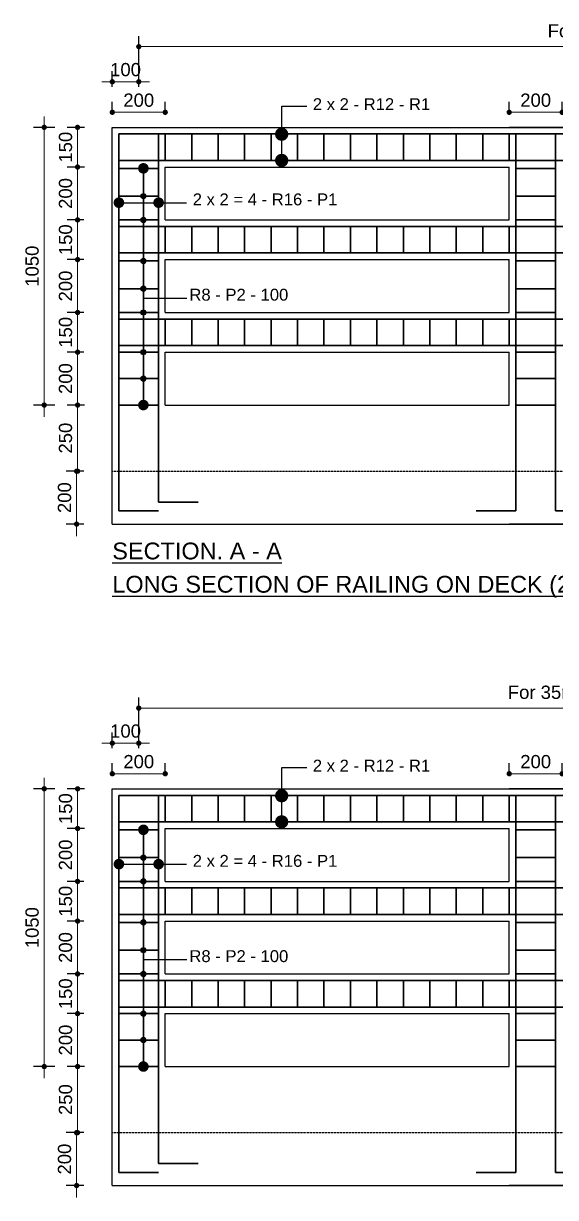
# Model space of a CAD drawing. Header units: millimetres. Extents: x 52966 to 62703, y 7652 to 27430.
# Drawn here: x 53109 to 55120, y 22991 to 27430 of the extents above; entities that cross this region are included whole.
import ezdxf

# ---------------------------------------------------------------- set-up
doc = ezdxf.new("R2010")
doc.units = ezdxf.units.MM
doc.header["$PDMODE"] = 3
doc.linetypes.add('HIDDEN', pattern=[9.525, 6.35, -3.175])
for name, color, linetype, lineweight in [('Ber', 12, 'Continuous', 30), ('Deck Slab', 11, 'Continuous', 25), ('Dimision', 4, 'Continuous', 18), ('Text', 7, 'Continuous', 18)]:
    doc.layers.add(name, color=color, linetype=linetype, lineweight=lineweight)
doc.styles.get("Standard").update_dxf_attribs({"font": 'arial.ttf'})
doc.dimstyles.new('ISO-25', dxfattribs={"dimtxt": 75, "dimasz": 28, "dimexe": 75, "dimexo": 45.625, "dimgap": 20, "dimtad": 1, "dimtoh": 1, "dimdec": 0, "dimtxsty": 'Standard', "dimblk": 'DOT', "dimcen": 300, "dimclrd": 256, "dimclre": 256, "dimclrt": 256, "dimadec": 0, "dimazin": 0, "dimtfac": 1, "dimtdec": 0, "dimtix": 1, "dimtmove": 0, "dimatfit": 3, "dimldrblk": 'DOT', "dimfxl": 1, "dimlwd": -1, "dimarcsym": 0})

# ---------------------------------------------------------------- blocks, each defined once
blk = doc.blocks.new('_Dot')
at = {"color": 0, "linetype": 'ByBlock', "lineweight": -2}
blk.add_line((-0.5, 0), (-1, 0), dxfattribs=at)
at = {"color": 0, "linetype": 'ByBlock', "const_width": 0.5}
blk.add_lwpolyline([(-0.25, 0, 1), (0.25, 0, 1)], format="xyb", close=True, dxfattribs=at)
blk = doc.blocks.new('*D62')
at = {"layer": 'Defpoints', "color": 0, "linetype": 'Continuous', "transparency": 16777216}
for p in [(53313.5, 23486.2), (53383.1, 23486.2), (53383.1, 23236.2)]:
    blk.add_point(p, dxfattribs=at)
at = {"layer": 'Dimision', "linetype": 'Continuous', "lineweight": -2, "transparency": 16777216}
for p, q in [((53337.5, 23486.2), (53273.5, 23486.2)), ((53337.5, 23236.2), (53273.5, 23236.2))]:
    blk.add_line(p, q, dxfattribs=at)
at = {"layer": 'Dimision', "linetype": 'Continuous', "transparency": 16777216}
blk.add_line((53313.5, 23256.2), (53313.5, 23466.2), dxfattribs=at)
at = {"layer": 'Dimision', "linetype": 'Continuous', "transparency": 16777216, "xscale": 20, "yscale": 20, "zscale": 20}
for p, rotation in [((53313.5, 23486.2), 90), ((53313.5, 23236.2), 270)]:
    blk.add_blockref('_Dot', p, dxfattribs=dict(at, rotation=rotation))
at = {"layer": 'Dimision', "linetype": 'Continuous', "transparency": 16777216, "insert": (53268, 23361.2), "char_height": 50, "attachment_point": 5, "rotation": 90}
blk.add_mtext('250', dxfattribs=at)
blk = doc.blocks.new('*D63')
at = {"layer": 'Defpoints', "color": 0, "linetype": 'Continuous', "transparency": 16777216}
for p in [(53383.1, 23236.2), (53309.8, 23036.2), (53383.1, 23036.2)]:
    blk.add_point(p, dxfattribs=at)
at = {"layer": 'Dimision', "linetype": 'Continuous', "lineweight": -2, "transparency": 16777216}
for p, q in [((53337.5, 23236.2), (53269.8, 23236.2)), ((53337.5, 23036.2), (53269.8, 23036.2))]:
    blk.add_line(p, q, dxfattribs=at)
at = {"layer": 'Dimision', "linetype": 'Continuous', "transparency": 16777216}
blk.add_line((53309.8, 23216.2), (53309.8, 23056.2), dxfattribs=at)
at = {"layer": 'Dimision', "linetype": 'Continuous', "transparency": 16777216, "xscale": 20, "yscale": 20, "zscale": 20}
for p, rotation in [((53309.8, 23236.2), 90), ((53309.8, 23036.2), 270)]:
    blk.add_blockref('_Dot', p, dxfattribs=dict(at, rotation=rotation))
at = {"layer": 'Dimision', "linetype": 'Continuous', "transparency": 16777216, "insert": (53264.2, 23136.2), "char_height": 50, "attachment_point": 5, "rotation": 90}
blk.add_mtext('200', dxfattribs=at)
blk = doc.blocks.new('*D64')
at = {"layer": 'Defpoints', "color": 0, "linetype": 'Continuous', "transparency": 16777216}
for p in [(53644.7, 24593.2), (53444.7, 24553.4), (53644.7, 24553.4)]:
    blk.add_point(p, dxfattribs=at)
at = {"layer": 'Dimision', "linetype": 'Continuous', "lineweight": -2, "transparency": 16777216}
for p, q in [((53444.7, 24599), (53444.7, 24633.2)), ((53644.7, 24599), (53644.7, 24633.2))]:
    blk.add_line(p, q, dxfattribs=at)
at = {"layer": 'Dimision', "linetype": 'Continuous', "transparency": 16777216}
blk.add_line((53464.7, 24593.2), (53624.7, 24593.2), dxfattribs=at)
at = {"layer": 'Dimision', "linetype": 'Continuous', "transparency": 16777216, "xscale": 20, "yscale": 20, "zscale": 20, "rotation": 180}
blk.add_blockref('_Dot', (53444.7, 24593.2), dxfattribs=at)
at = {"layer": 'Dimision', "linetype": 'Continuous', "transparency": 16777216, "xscale": 20, "yscale": 20, "zscale": 20}
blk.add_blockref('_Dot', (53644.7, 24593.2), dxfattribs=at)
at = {"layer": 'Dimision', "linetype": 'Continuous', "transparency": 16777216, "insert": (53544.7, 24638.7), "char_height": 50, "attachment_point": 5}
blk.add_mtext('200', dxfattribs=at)
blk = doc.blocks.new('*D65')
at = {"layer": 'Defpoints', "color": 0, "linetype": 'Continuous', "transparency": 16777216}
for p in [(55144.7, 24593.2), (54944.7, 24553.4), (55144.7, 24553.4)]:
    blk.add_point(p, dxfattribs=at)
at = {"layer": 'Dimision', "linetype": 'Continuous', "lineweight": -2, "transparency": 16777216}
for p, q in [((54944.7, 24599), (54944.7, 24633.2)), ((55144.7, 24599), (55144.7, 24633.2))]:
    blk.add_line(p, q, dxfattribs=at)
at = {"layer": 'Dimision', "linetype": 'Continuous', "transparency": 16777216}
blk.add_line((54964.7, 24593.2), (55124.7, 24593.2), dxfattribs=at)
at = {"layer": 'Dimision', "linetype": 'Continuous', "transparency": 16777216, "xscale": 20, "yscale": 20, "zscale": 20, "rotation": 180}
blk.add_blockref('_Dot', (54944.7, 24593.2), dxfattribs=at)
at = {"layer": 'Dimision', "linetype": 'Continuous', "transparency": 16777216, "xscale": 20, "yscale": 20, "zscale": 20}
blk.add_blockref('_Dot', (55144.7, 24593.2), dxfattribs=at)
at = {"layer": 'Dimision', "linetype": 'Continuous', "transparency": 16777216, "insert": (55044.7, 24638.7), "char_height": 50, "attachment_point": 5}
blk.add_mtext('200', dxfattribs=at)
blk = doc.blocks.new('*D67')
at = {"layer": 'Defpoints', "color": 0, "linetype": 'Continuous', "transparency": 16777216}
for p in [(53273.5, 24536.2), (53187.4, 23486.2), (53273.5, 23486.2)]:
    blk.add_point(p, dxfattribs=at)
at = {"layer": 'Dimision', "linetype": 'Continuous', "lineweight": -2, "transparency": 16777216}
for p, q in [((53227.9, 24536.2), (53147.4, 24536.2)), ((53227.9, 23486.2), (53147.4, 23486.2))]:
    blk.add_line(p, q, dxfattribs=at)
at = {"layer": 'Dimision', "linetype": 'Continuous', "transparency": 16777216}
blk.add_line((53187.4, 24516.2), (53187.4, 23506.2), dxfattribs=at)
at = {"layer": 'Dimision', "linetype": 'Continuous', "transparency": 16777216, "xscale": 20, "yscale": 20, "zscale": 20}
for p, rotation in [((53187.4, 24536.2), 90), ((53187.4, 23486.2), 270)]:
    blk.add_blockref('_Dot', p, dxfattribs=dict(at, rotation=rotation))
at = {"layer": 'Dimision', "linetype": 'Continuous', "transparency": 16777216, "insert": (53141.8, 24011.2), "char_height": 50, "attachment_point": 5, "rotation": 90}
blk.add_mtext('1050', dxfattribs=at)
blk = doc.blocks.new('*D68')
at = {"layer": 'Defpoints', "color": 0, "linetype": 'Continuous', "transparency": 16777216}
for p in [(53313.5, 23686.2), (53383.1, 23686.2), (53385.5, 23486.2)]:
    blk.add_point(p, dxfattribs=at)
at = {"layer": 'Dimision', "linetype": 'Continuous', "lineweight": -2, "transparency": 16777216}
for p, q in [((53337.5, 23686.2), (53273.5, 23686.2)), ((53339.9, 23486.2), (53273.5, 23486.2))]:
    blk.add_line(p, q, dxfattribs=at)
at = {"layer": 'Dimision', "linetype": 'Continuous', "transparency": 16777216}
blk.add_line((53313.5, 23506.2), (53313.5, 23666.2), dxfattribs=at)
at = {"layer": 'Dimision', "linetype": 'Continuous', "transparency": 16777216, "xscale": 20, "yscale": 20, "zscale": 20}
for p, rotation in [((53313.5, 23686.2), 90), ((53313.5, 23486.2), 270)]:
    blk.add_blockref('_Dot', p, dxfattribs=dict(at, rotation=rotation))
at = {"layer": 'Dimision', "linetype": 'Continuous', "transparency": 16777216, "insert": (53268, 23586.2), "char_height": 50, "attachment_point": 5, "rotation": 90}
blk.add_mtext('200', dxfattribs=at)
blk = doc.blocks.new('*D69')
at = {"layer": 'Defpoints', "color": 0, "linetype": 'Continuous', "transparency": 16777216}
for p in [(53313.5, 23836.2), (53383.1, 23836.2), (53383.1, 23686.2)]:
    blk.add_point(p, dxfattribs=at)
at = {"layer": 'Dimision', "linetype": 'Continuous', "lineweight": -2, "transparency": 16777216}
for p, q in [((53337.5, 23836.2), (53273.5, 23836.2)), ((53337.5, 23686.2), (53273.5, 23686.2))]:
    blk.add_line(p, q, dxfattribs=at)
at = {"layer": 'Dimision', "linetype": 'Continuous', "transparency": 16777216}
blk.add_line((53313.5, 23706.2), (53313.5, 23816.2), dxfattribs=at)
at = {"layer": 'Dimision', "linetype": 'Continuous', "transparency": 16777216, "xscale": 20, "yscale": 20, "zscale": 20}
for p, rotation in [((53313.5, 23836.2), 90), ((53313.5, 23686.2), 270)]:
    blk.add_blockref('_Dot', p, dxfattribs=dict(at, rotation=rotation))
at = {"layer": 'Dimision', "linetype": 'Continuous', "transparency": 16777216, "insert": (53268, 23761.2), "char_height": 50, "attachment_point": 5, "rotation": 90}
blk.add_mtext('150', dxfattribs=at)
blk = doc.blocks.new('*D70')
at = {"layer": 'Defpoints', "color": 0, "linetype": 'Continuous', "transparency": 16777216}
for p in [(53313.5, 24036.2), (53383.1, 24036.2), (53383.1, 23836.2)]:
    blk.add_point(p, dxfattribs=at)
at = {"layer": 'Dimision', "linetype": 'Continuous', "lineweight": -2, "transparency": 16777216}
for p, q in [((53337.5, 24036.2), (53273.5, 24036.2)), ((53337.5, 23836.2), (53273.5, 23836.2))]:
    blk.add_line(p, q, dxfattribs=at)
at = {"layer": 'Dimision', "linetype": 'Continuous', "transparency": 16777216}
blk.add_line((53313.5, 23856.2), (53313.5, 24016.2), dxfattribs=at)
at = {"layer": 'Dimision', "linetype": 'Continuous', "transparency": 16777216, "xscale": 20, "yscale": 20, "zscale": 20}
for p, rotation in [((53313.5, 24036.2), 90), ((53313.5, 23836.2), 270)]:
    blk.add_blockref('_Dot', p, dxfattribs=dict(at, rotation=rotation))
at = {"layer": 'Dimision', "linetype": 'Continuous', "transparency": 16777216, "insert": (53268, 23936.2), "char_height": 50, "attachment_point": 5, "rotation": 90}
blk.add_mtext('200', dxfattribs=at)
blk = doc.blocks.new('*D71')
at = {"layer": 'Defpoints', "color": 0, "linetype": 'Continuous', "transparency": 16777216}
for p in [(53313.5, 24186.2), (53383.1, 24186.2), (53383.1, 24036.2)]:
    blk.add_point(p, dxfattribs=at)
at = {"layer": 'Dimision', "linetype": 'Continuous', "lineweight": -2, "transparency": 16777216}
for p, q in [((53337.5, 24186.2), (53273.5, 24186.2)), ((53337.5, 24036.2), (53273.5, 24036.2))]:
    blk.add_line(p, q, dxfattribs=at)
at = {"layer": 'Dimision', "linetype": 'Continuous', "transparency": 16777216}
blk.add_line((53313.5, 24056.2), (53313.5, 24166.2), dxfattribs=at)
at = {"layer": 'Dimision', "linetype": 'Continuous', "transparency": 16777216, "xscale": 20, "yscale": 20, "zscale": 20}
for p, rotation in [((53313.5, 24186.2), 90), ((53313.5, 24036.2), 270)]:
    blk.add_blockref('_Dot', p, dxfattribs=dict(at, rotation=rotation))
at = {"layer": 'Dimision', "linetype": 'Continuous', "transparency": 16777216, "insert": (53268, 24111.2), "char_height": 50, "attachment_point": 5, "rotation": 90}
blk.add_mtext('150', dxfattribs=at)
blk = doc.blocks.new('*D72')
at = {"layer": 'Defpoints', "color": 0, "linetype": 'Continuous', "transparency": 16777216}
for p in [(53313.5, 24386.2), (53385.5, 24386.2), (53383.1, 24186.2)]:
    blk.add_point(p, dxfattribs=at)
at = {"layer": 'Dimision', "linetype": 'Continuous', "lineweight": -2, "transparency": 16777216}
for p, q in [((53339.9, 24386.2), (53273.5, 24386.2)), ((53337.5, 24186.2), (53273.5, 24186.2))]:
    blk.add_line(p, q, dxfattribs=at)
at = {"layer": 'Dimision', "linetype": 'Continuous', "transparency": 16777216}
blk.add_line((53313.5, 24206.2), (53313.5, 24366.2), dxfattribs=at)
at = {"layer": 'Dimision', "linetype": 'Continuous', "transparency": 16777216, "xscale": 20, "yscale": 20, "zscale": 20}
for p, rotation in [((53313.5, 24386.2), 90), ((53313.5, 24186.2), 270)]:
    blk.add_blockref('_Dot', p, dxfattribs=dict(at, rotation=rotation))
at = {"layer": 'Dimision', "linetype": 'Continuous', "transparency": 16777216, "insert": (53268, 24286.2), "char_height": 50, "attachment_point": 5, "rotation": 90}
blk.add_mtext('200', dxfattribs=at)
blk = doc.blocks.new('*D73')
at = {"layer": 'Defpoints', "color": 0, "linetype": 'Continuous', "transparency": 16777216}
for p in [(53313.5, 24536.2), (53385.5, 24536.2), (53385.5, 24386.2)]:
    blk.add_point(p, dxfattribs=at)
at = {"layer": 'Dimision', "linetype": 'Continuous', "lineweight": -2, "transparency": 16777216}
for p, q in [((53339.9, 24536.2), (53273.5, 24536.2)), ((53339.9, 24386.2), (53273.5, 24386.2))]:
    blk.add_line(p, q, dxfattribs=at)
at = {"layer": 'Dimision', "linetype": 'Continuous', "transparency": 16777216}
blk.add_line((53313.5, 24406.2), (53313.5, 24516.2), dxfattribs=at)
at = {"layer": 'Dimision', "linetype": 'Continuous', "transparency": 16777216, "xscale": 20, "yscale": 20, "zscale": 20}
for p, rotation in [((53313.5, 24536.2), 90), ((53313.5, 24386.2), 270)]:
    blk.add_blockref('_Dot', p, dxfattribs=dict(at, rotation=rotation))
at = {"layer": 'Dimision', "linetype": 'Continuous', "transparency": 16777216, "insert": (53268, 24461.2), "char_height": 50, "attachment_point": 5, "rotation": 90}
blk.add_mtext('150', dxfattribs=at)
blk = doc.blocks.new('*D74')
at = {"layer": 'Defpoints', "color": 0, "linetype": 'Continuous', "transparency": 16777216}
for p in [(53544.7, 24708.7), (53444.7, 24643.7), (53544.7, 24643.7)]:
    blk.add_point(p, dxfattribs=at)
at = {"layer": 'Dimision', "linetype": 'Continuous', "lineweight": -2, "transparency": 16777216}
for p, q in [((53444.7, 24689.3), (53444.7, 24748.7)), ((53544.7, 24689.3), (53544.7, 24748.7))]:
    blk.add_line(p, q, dxfattribs=at)
at = {"layer": 'Dimision', "linetype": 'Continuous', "transparency": 16777216}
for p, q in [((53424.7, 24708.7), (53404.7, 24708.7)), ((53444.7, 24708.7), (53544.7, 24708.7)), ((53564.7, 24708.7), (53584.7, 24708.7))]:
    blk.add_line(p, q, dxfattribs=at)
at = {"layer": 'Dimision', "linetype": 'Continuous', "transparency": 16777216, "xscale": 20, "yscale": 20, "zscale": 20}
blk.add_blockref('_Dot', (53444.7, 24708.7), dxfattribs=at)
at = {"layer": 'Dimision', "linetype": 'Continuous', "transparency": 16777216, "xscale": 20, "yscale": 20, "zscale": 20, "rotation": 180}
blk.add_blockref('_Dot', (53544.7, 24708.7), dxfattribs=at)
at = {"layer": 'Dimision', "linetype": 'Continuous', "transparency": 16777216, "insert": (53494.7, 24754.2), "char_height": 50, "attachment_point": 5}
blk.add_mtext('100', dxfattribs=at)
blk = doc.blocks.new('*D78')
at = {"layer": 'Defpoints', "color": 0, "linetype": 'Continuous', "transparency": 16777216}
for p in [(57941.6, 24841.3), (53544.7, 24643.7), (57941.6, 24593.2)]:
    blk.add_point(p, dxfattribs=at)
at = {"layer": 'Dimision', "linetype": 'Continuous', "lineweight": -2, "transparency": 16777216}
for p, q in [((53544.7, 24689.3), (53544.7, 24881.3)), ((57941.6, 24638.8), (57941.6, 24881.3))]:
    blk.add_line(p, q, dxfattribs=at)
at = {"layer": 'Dimision', "linetype": 'Continuous', "transparency": 16777216}
blk.add_line((53564.7, 24841.3), (57921.6, 24841.3), dxfattribs=at)
at = {"layer": 'Dimision', "linetype": 'Continuous', "transparency": 16777216, "xscale": 20, "yscale": 20, "zscale": 20, "rotation": 180}
blk.add_blockref('_Dot', (53544.7, 24841.3), dxfattribs=at)
at = {"layer": 'Dimision', "linetype": 'Continuous', "transparency": 16777216, "xscale": 20, "yscale": 20, "zscale": 20}
blk.add_blockref('_Dot', (57941.6, 24841.3), dxfattribs=at)
at = {"layer": 'Dimision', "linetype": 'Continuous', "transparency": 16777216, "insert": (55743.1, 24893.7), "char_height": 50, "width": 2109.066, "attachment_point": 5}
blk.add_mtext('For 35m Span: 11x1450+1X1340mm c/c=17290mm', dxfattribs=at)
blk = doc.blocks.new('*D84')
at = {"layer": 'Defpoints', "color": 0, "linetype": 'Continuous', "transparency": 16777216}
for p in [(53313.5, 25987), (53383.1, 25987), (53383.1, 25737)]:
    blk.add_point(p, dxfattribs=at)
at = {"layer": 'Dimision', "linetype": 'Continuous', "lineweight": -2, "transparency": 16777216}
for p, q in [((53337.5, 25987), (53273.5, 25987)), ((53337.5, 25737), (53273.5, 25737))]:
    blk.add_line(p, q, dxfattribs=at)
at = {"layer": 'Dimision', "linetype": 'Continuous', "transparency": 16777216}
blk.add_line((53313.5, 25757), (53313.5, 25967), dxfattribs=at)
at = {"layer": 'Dimision', "linetype": 'Continuous', "transparency": 16777216, "xscale": 20, "yscale": 20, "zscale": 20}
for p, rotation in [((53313.5, 25987), 90), ((53313.5, 25737), 270)]:
    blk.add_blockref('_Dot', p, dxfattribs=dict(at, rotation=rotation))
at = {"layer": 'Dimision', "linetype": 'Continuous', "transparency": 16777216, "insert": (53268, 25862), "char_height": 50, "attachment_point": 5, "rotation": 90}
blk.add_mtext('250', dxfattribs=at)
blk = doc.blocks.new('*D85')
at = {"layer": 'Defpoints', "color": 0, "linetype": 'Continuous', "transparency": 16777216}
for p in [(53383.1, 25737), (53309.8, 25537), (53383.1, 25537)]:
    blk.add_point(p, dxfattribs=at)
at = {"layer": 'Dimision', "linetype": 'Continuous', "lineweight": -2, "transparency": 16777216}
for p, q in [((53337.5, 25737), (53269.8, 25737)), ((53337.5, 25537), (53269.8, 25537))]:
    blk.add_line(p, q, dxfattribs=at)
at = {"layer": 'Dimision', "linetype": 'Continuous', "transparency": 16777216}
blk.add_line((53309.8, 25717), (53309.8, 25557), dxfattribs=at)
at = {"layer": 'Dimision', "linetype": 'Continuous', "transparency": 16777216, "xscale": 20, "yscale": 20, "zscale": 20}
for p, rotation in [((53309.8, 25737), 90), ((53309.8, 25537), 270)]:
    blk.add_blockref('_Dot', p, dxfattribs=dict(at, rotation=rotation))
at = {"layer": 'Dimision', "linetype": 'Continuous', "transparency": 16777216, "insert": (53264.2, 25637), "char_height": 50, "attachment_point": 5, "rotation": 90}
blk.add_mtext('200', dxfattribs=at)
blk = doc.blocks.new('*D86')
at = {"layer": 'Defpoints', "color": 0, "linetype": 'Continuous', "transparency": 16777216}
for p in [(53644.7, 27093.9), (53444.7, 27054.2), (53644.7, 27054.2)]:
    blk.add_point(p, dxfattribs=at)
at = {"layer": 'Dimision', "linetype": 'Continuous', "lineweight": -2, "transparency": 16777216}
for p, q in [((53444.7, 27099.8), (53444.7, 27133.9)), ((53644.7, 27099.8), (53644.7, 27133.9))]:
    blk.add_line(p, q, dxfattribs=at)
at = {"layer": 'Dimision', "linetype": 'Continuous', "transparency": 16777216}
blk.add_line((53464.7, 27093.9), (53624.7, 27093.9), dxfattribs=at)
at = {"layer": 'Dimision', "linetype": 'Continuous', "transparency": 16777216, "xscale": 20, "yscale": 20, "zscale": 20, "rotation": 180}
blk.add_blockref('_Dot', (53444.7, 27093.9), dxfattribs=at)
at = {"layer": 'Dimision', "linetype": 'Continuous', "transparency": 16777216, "xscale": 20, "yscale": 20, "zscale": 20}
blk.add_blockref('_Dot', (53644.7, 27093.9), dxfattribs=at)
at = {"layer": 'Dimision', "linetype": 'Continuous', "transparency": 16777216, "insert": (53544.7, 27139.5), "char_height": 50, "attachment_point": 5}
blk.add_mtext('200', dxfattribs=at)
blk = doc.blocks.new('*D87')
at = {"layer": 'Defpoints', "color": 0, "linetype": 'Continuous', "transparency": 16777216}
for p in [(55144.7, 27093.9), (54944.7, 27054.2), (55144.7, 27054.2)]:
    blk.add_point(p, dxfattribs=at)
at = {"layer": 'Dimision', "linetype": 'Continuous', "lineweight": -2, "transparency": 16777216}
for p, q in [((54944.7, 27099.8), (54944.7, 27133.9)), ((55144.7, 27099.8), (55144.7, 27133.9))]:
    blk.add_line(p, q, dxfattribs=at)
at = {"layer": 'Dimision', "linetype": 'Continuous', "transparency": 16777216}
blk.add_line((54964.7, 27093.9), (55124.7, 27093.9), dxfattribs=at)
at = {"layer": 'Dimision', "linetype": 'Continuous', "transparency": 16777216, "xscale": 20, "yscale": 20, "zscale": 20, "rotation": 180}
blk.add_blockref('_Dot', (54944.7, 27093.9), dxfattribs=at)
at = {"layer": 'Dimision', "linetype": 'Continuous', "transparency": 16777216, "xscale": 20, "yscale": 20, "zscale": 20}
blk.add_blockref('_Dot', (55144.7, 27093.9), dxfattribs=at)
at = {"layer": 'Dimision', "linetype": 'Continuous', "transparency": 16777216, "insert": (55044.7, 27139.5), "char_height": 50, "attachment_point": 5}
blk.add_mtext('200', dxfattribs=at)
blk = doc.blocks.new('*D89')
at = {"layer": 'Defpoints', "color": 0, "linetype": 'Continuous', "transparency": 16777216}
for p in [(53273.5, 27037), (53187.4, 25987), (53273.5, 25987)]:
    blk.add_point(p, dxfattribs=at)
at = {"layer": 'Dimision', "linetype": 'Continuous', "lineweight": -2, "transparency": 16777216}
for p, q in [((53227.9, 27037), (53147.4, 27037)), ((53227.9, 25987), (53147.4, 25987))]:
    blk.add_line(p, q, dxfattribs=at)
at = {"layer": 'Dimision', "linetype": 'Continuous', "transparency": 16777216}
blk.add_line((53187.4, 27017), (53187.4, 26007), dxfattribs=at)
at = {"layer": 'Dimision', "linetype": 'Continuous', "transparency": 16777216, "xscale": 20, "yscale": 20, "zscale": 20}
for p, rotation in [((53187.4, 27037), 90), ((53187.4, 25987), 270)]:
    blk.add_blockref('_Dot', p, dxfattribs=dict(at, rotation=rotation))
at = {"layer": 'Dimision', "linetype": 'Continuous', "transparency": 16777216, "insert": (53141.8, 26512), "char_height": 50, "attachment_point": 5, "rotation": 90}
blk.add_mtext('1050', dxfattribs=at)
blk = doc.blocks.new('*D90')
at = {"layer": 'Defpoints', "color": 0, "linetype": 'Continuous', "transparency": 16777216}
for p in [(53313.5, 26187), (53383.1, 26187), (53385.5, 25987)]:
    blk.add_point(p, dxfattribs=at)
at = {"layer": 'Dimision', "linetype": 'Continuous', "lineweight": -2, "transparency": 16777216}
for p, q in [((53337.5, 26187), (53273.5, 26187)), ((53339.9, 25987), (53273.5, 25987))]:
    blk.add_line(p, q, dxfattribs=at)
at = {"layer": 'Dimision', "linetype": 'Continuous', "transparency": 16777216}
blk.add_line((53313.5, 26007), (53313.5, 26167), dxfattribs=at)
at = {"layer": 'Dimision', "linetype": 'Continuous', "transparency": 16777216, "xscale": 20, "yscale": 20, "zscale": 20}
for p, rotation in [((53313.5, 26187), 90), ((53313.5, 25987), 270)]:
    blk.add_blockref('_Dot', p, dxfattribs=dict(at, rotation=rotation))
at = {"layer": 'Dimision', "linetype": 'Continuous', "transparency": 16777216, "insert": (53268, 26087), "char_height": 50, "attachment_point": 5, "rotation": 90}
blk.add_mtext('200', dxfattribs=at)
blk = doc.blocks.new('*D91')
at = {"layer": 'Defpoints', "color": 0, "linetype": 'Continuous', "transparency": 16777216}
for p in [(53313.5, 26337), (53383.1, 26337), (53383.1, 26187)]:
    blk.add_point(p, dxfattribs=at)
at = {"layer": 'Dimision', "linetype": 'Continuous', "lineweight": -2, "transparency": 16777216}
for p, q in [((53337.5, 26337), (53273.5, 26337)), ((53337.5, 26187), (53273.5, 26187))]:
    blk.add_line(p, q, dxfattribs=at)
at = {"layer": 'Dimision', "linetype": 'Continuous', "transparency": 16777216}
blk.add_line((53313.5, 26207), (53313.5, 26317), dxfattribs=at)
at = {"layer": 'Dimision', "linetype": 'Continuous', "transparency": 16777216, "xscale": 20, "yscale": 20, "zscale": 20}
for p, rotation in [((53313.5, 26337), 90), ((53313.5, 26187), 270)]:
    blk.add_blockref('_Dot', p, dxfattribs=dict(at, rotation=rotation))
at = {"layer": 'Dimision', "linetype": 'Continuous', "transparency": 16777216, "insert": (53268, 26262), "char_height": 50, "attachment_point": 5, "rotation": 90}
blk.add_mtext('150', dxfattribs=at)
blk = doc.blocks.new('*D92')
at = {"layer": 'Defpoints', "color": 0, "linetype": 'Continuous', "transparency": 16777216}
for p in [(53313.5, 26537), (53383.1, 26537), (53383.1, 26337)]:
    blk.add_point(p, dxfattribs=at)
at = {"layer": 'Dimision', "linetype": 'Continuous', "lineweight": -2, "transparency": 16777216}
for p, q in [((53337.5, 26537), (53273.5, 26537)), ((53337.5, 26337), (53273.5, 26337))]:
    blk.add_line(p, q, dxfattribs=at)
at = {"layer": 'Dimision', "linetype": 'Continuous', "transparency": 16777216}
blk.add_line((53313.5, 26357), (53313.5, 26517), dxfattribs=at)
at = {"layer": 'Dimision', "linetype": 'Continuous', "transparency": 16777216, "xscale": 20, "yscale": 20, "zscale": 20}
for p, rotation in [((53313.5, 26537), 90), ((53313.5, 26337), 270)]:
    blk.add_blockref('_Dot', p, dxfattribs=dict(at, rotation=rotation))
at = {"layer": 'Dimision', "linetype": 'Continuous', "transparency": 16777216, "insert": (53268, 26437), "char_height": 50, "attachment_point": 5, "rotation": 90}
blk.add_mtext('200', dxfattribs=at)
blk = doc.blocks.new('*D93')
at = {"layer": 'Defpoints', "color": 0, "linetype": 'Continuous', "transparency": 16777216}
for p in [(53313.5, 26687), (53383.1, 26687), (53383.1, 26537)]:
    blk.add_point(p, dxfattribs=at)
at = {"layer": 'Dimision', "linetype": 'Continuous', "lineweight": -2, "transparency": 16777216}
for p, q in [((53337.5, 26687), (53273.5, 26687)), ((53337.5, 26537), (53273.5, 26537))]:
    blk.add_line(p, q, dxfattribs=at)
at = {"layer": 'Dimision', "linetype": 'Continuous', "transparency": 16777216}
blk.add_line((53313.5, 26557), (53313.5, 26667), dxfattribs=at)
at = {"layer": 'Dimision', "linetype": 'Continuous', "transparency": 16777216, "xscale": 20, "yscale": 20, "zscale": 20}
for p, rotation in [((53313.5, 26687), 90), ((53313.5, 26537), 270)]:
    blk.add_blockref('_Dot', p, dxfattribs=dict(at, rotation=rotation))
at = {"layer": 'Dimision', "linetype": 'Continuous', "transparency": 16777216, "insert": (53268, 26612), "char_height": 50, "attachment_point": 5, "rotation": 90}
blk.add_mtext('150', dxfattribs=at)
blk = doc.blocks.new('*D94')
at = {"layer": 'Defpoints', "color": 0, "linetype": 'Continuous', "transparency": 16777216}
for p in [(53313.5, 26887), (53385.5, 26887), (53383.1, 26687)]:
    blk.add_point(p, dxfattribs=at)
at = {"layer": 'Dimision', "linetype": 'Continuous', "lineweight": -2, "transparency": 16777216}
for p, q in [((53339.9, 26887), (53273.5, 26887)), ((53337.5, 26687), (53273.5, 26687))]:
    blk.add_line(p, q, dxfattribs=at)
at = {"layer": 'Dimision', "linetype": 'Continuous', "transparency": 16777216}
blk.add_line((53313.5, 26707), (53313.5, 26867), dxfattribs=at)
at = {"layer": 'Dimision', "linetype": 'Continuous', "transparency": 16777216, "xscale": 20, "yscale": 20, "zscale": 20}
for p, rotation in [((53313.5, 26887), 90), ((53313.5, 26687), 270)]:
    blk.add_blockref('_Dot', p, dxfattribs=dict(at, rotation=rotation))
at = {"layer": 'Dimision', "linetype": 'Continuous', "transparency": 16777216, "insert": (53268, 26787), "char_height": 50, "attachment_point": 5, "rotation": 90}
blk.add_mtext('200', dxfattribs=at)
blk = doc.blocks.new('*D95')
at = {"layer": 'Defpoints', "color": 0, "linetype": 'Continuous', "transparency": 16777216}
for p in [(53313.5, 27037), (53385.5, 27037), (53385.5, 26887)]:
    blk.add_point(p, dxfattribs=at)
at = {"layer": 'Dimision', "linetype": 'Continuous', "lineweight": -2, "transparency": 16777216}
for p, q in [((53339.9, 27037), (53273.5, 27037)), ((53339.9, 26887), (53273.5, 26887))]:
    blk.add_line(p, q, dxfattribs=at)
at = {"layer": 'Dimision', "linetype": 'Continuous', "transparency": 16777216}
blk.add_line((53313.5, 26907), (53313.5, 27017), dxfattribs=at)
at = {"layer": 'Dimision', "linetype": 'Continuous', "transparency": 16777216, "xscale": 20, "yscale": 20, "zscale": 20}
for p, rotation in [((53313.5, 27037), 90), ((53313.5, 26887), 270)]:
    blk.add_blockref('_Dot', p, dxfattribs=dict(at, rotation=rotation))
at = {"layer": 'Dimision', "linetype": 'Continuous', "transparency": 16777216, "insert": (53268, 26962), "char_height": 50, "attachment_point": 5, "rotation": 90}
blk.add_mtext('150', dxfattribs=at)
blk = doc.blocks.new('*D99')
at = {"layer": 'Defpoints', "color": 0, "linetype": 'Continuous', "transparency": 16777216}
for p in [(53544.7, 27209.5), (53444.7, 27144.4), (53544.7, 27144.4)]:
    blk.add_point(p, dxfattribs=at)
at = {"layer": 'Dimision', "linetype": 'Continuous', "transparency": 16777216}
for p, q in [((53424.7, 27209.5), (53404.7, 27209.5)), ((53444.7, 27209.5), (53544.7, 27209.5)), ((53564.7, 27209.5), (53584.7, 27209.5))]:
    blk.add_line(p, q, dxfattribs=at)
at = {"layer": 'Dimision', "linetype": 'Continuous', "lineweight": -2, "transparency": 16777216}
for p, q in [((53444.7, 27190.1), (53444.7, 27249.5)), ((53544.7, 27190.1), (53544.7, 27249.5))]:
    blk.add_line(p, q, dxfattribs=at)
at = {"layer": 'Dimision', "linetype": 'Continuous', "transparency": 16777216, "xscale": 20, "yscale": 20, "zscale": 20}
blk.add_blockref('_Dot', (53444.7, 27209.5), dxfattribs=at)
at = {"layer": 'Dimision', "linetype": 'Continuous', "transparency": 16777216, "xscale": 20, "yscale": 20, "zscale": 20, "rotation": 180}
blk.add_blockref('_Dot', (53544.7, 27209.5), dxfattribs=at)
at = {"layer": 'Dimision', "linetype": 'Continuous', "transparency": 16777216, "insert": (53494.7, 27255), "char_height": 50, "attachment_point": 5}
blk.add_mtext('100', dxfattribs=at)
blk = doc.blocks.new('*D103')
at = {"layer": 'Defpoints', "color": 0, "linetype": 'Continuous', "transparency": 16777216}
for p in [(57941.6, 27342.1), (53544.7, 27144.4), (57941.6, 27093.9)]:
    blk.add_point(p, dxfattribs=at)
at = {"layer": 'Dimision', "linetype": 'Continuous', "lineweight": -2, "transparency": 16777216}
for p, q in [((53544.7, 27190.1), (53544.7, 27382.1)), ((57941.6, 27139.6), (57941.6, 27382.1))]:
    blk.add_line(p, q, dxfattribs=at)
at = {"layer": 'Dimision', "linetype": 'Continuous', "transparency": 16777216}
blk.add_line((53564.7, 27342.1), (57921.6, 27342.1), dxfattribs=at)
at = {"layer": 'Dimision', "linetype": 'Continuous', "transparency": 16777216, "xscale": 20, "yscale": 20, "zscale": 20, "rotation": 180}
blk.add_blockref('_Dot', (53544.7, 27342.1), dxfattribs=at)
at = {"layer": 'Dimision', "linetype": 'Continuous', "transparency": 16777216, "xscale": 20, "yscale": 20, "zscale": 20}
blk.add_blockref('_Dot', (57941.6, 27342.1), dxfattribs=at)
at = {"layer": 'Dimision', "linetype": 'Continuous', "transparency": 16777216, "insert": (55743.1, 27394.5), "char_height": 50, "width": 1421.535, "attachment_point": 5}
blk.add_mtext('For 25m Span: 7 x1535mm c/c=12290mm', dxfattribs=at)

msp = doc.modelspace()

# ---------------------------------------------------------------- hatches: boundary and pattern name
at = {"layer": 'Dimision', "linetype": 'Continuous'}
h = msp.add_hatch(color=256, dxfattribs=at)
h.paths.add_polyline_path([(53572.2, 26777, 1), (53552.2, 26777)])
h.paths.add_polyline_path([(53572.2, 26777), (53552.2, 26777, 1)])
h = msp.add_hatch(color=256, dxfattribs=at)
h.paths.add_polyline_path([(53572.2, 26687, 1), (53552.2, 26687)])
h.paths.add_polyline_path([(53572.2, 26687), (53552.2, 26687, 1)])
h = msp.add_hatch(color=256, dxfattribs=at)
h.paths.add_polyline_path([(53552.2, 26532), (53572.2, 26532, 1)])
h.paths.add_polyline_path([(53572.2, 26532), (53552.2, 26532, 1)])
h = msp.add_hatch(color=256, dxfattribs=at)
h.paths.add_polyline_path([(53552.2, 26427), (53572.2, 26427, 1)])
h.paths.add_polyline_path([(53572.2, 26427), (53552.2, 26427, 1)])
h = msp.add_hatch(color=256, dxfattribs=at)
h.paths.add_polyline_path([(53552.2, 26337), (53572.2, 26337, 1)])
h.paths.add_polyline_path([(53572.2, 26337), (53552.2, 26337, 1)])
h = msp.add_hatch(color=256, dxfattribs=at)
h.paths.add_polyline_path([(53552.2, 26187), (53572.2, 26187, 1)])
h.paths.add_polyline_path([(53572.2, 26187), (53552.2, 26187, 1)])
h = msp.add_hatch(color=256, dxfattribs=at)
h.paths.add_polyline_path([(53552.2, 26087), (53572.2, 26087, 1)])
h.paths.add_polyline_path([(53572.2, 26087), (53552.2, 26087, 1)])
h = msp.add_hatch(color=256, dxfattribs=at)
h.paths.add_polyline_path([(53572.2, 24276.2, 1), (53552.2, 24276.2)])
h.paths.add_polyline_path([(53572.2, 24276.2), (53552.2, 24276.2, 1)])
h = msp.add_hatch(color=256, dxfattribs=at)
h.paths.add_polyline_path([(53572.2, 24186.2, 1), (53552.2, 24186.2)])
h.paths.add_polyline_path([(53572.2, 24186.2), (53552.2, 24186.2, 1)])
h = msp.add_hatch(color=256, dxfattribs=at)
h.paths.add_polyline_path([(53552.2, 24031.2), (53572.2, 24031.2, 1)])
h.paths.add_polyline_path([(53572.2, 24031.2), (53552.2, 24031.2, 1)])
h = msp.add_hatch(color=256, dxfattribs=at)
h.paths.add_polyline_path([(53552.2, 23926.2), (53572.2, 23926.2, 1)])
h.paths.add_polyline_path([(53572.2, 23926.2), (53552.2, 23926.2, 1)])
h = msp.add_hatch(color=256, dxfattribs=at)
h.paths.add_polyline_path([(53552.2, 23836.2), (53572.2, 23836.2, 1)])
h.paths.add_polyline_path([(53572.2, 23836.2), (53552.2, 23836.2, 1)])
h = msp.add_hatch(color=256, dxfattribs=at)
h.paths.add_polyline_path([(53552.2, 23686.2), (53572.2, 23686.2, 1)])
h.paths.add_polyline_path([(53572.2, 23686.2), (53552.2, 23686.2, 1)])
h = msp.add_hatch(color=256, dxfattribs=at)
h.paths.add_polyline_path([(53552.2, 23586.2), (53572.2, 23586.2, 1)])
h.paths.add_polyline_path([(53572.2, 23586.2), (53552.2, 23586.2, 1)])

# ---------------------------------------------------------------- linework, layer by layer
at = {"layer": 'Ber', "linetype": 'Continuous'}
for p, q in [((53469.7, 25587), (53469.7, 27012)), ((53469.7, 27012), (57275.7, 27012)), ((53619.7, 25620.5), (53619.7, 27012)), ((53644.7, 26912), (53644.7, 27012)), ((53744.7, 26912), (53744.7, 27012)), ((53844.7, 26912), (53844.7, 27012)), ((53944.7, 26912), (53944.7, 27012)), ((54044.7, 26912), (54044.7, 27012)), ((54144.7, 26912), (54144.7, 27012)), ((54244.7, 26912), (54244.7, 27012)), ((54344.7, 26912), (54344.7, 27012)), ((54444.7, 26912), (54444.7, 27012)), ((54544.7, 26912), (54544.7, 27012)), ((54644.7, 26912), (54644.7, 27012)), ((54744.7, 26912), (54744.7, 27012)), ((54744.7, 26912), (54744.7, 27012)), ((54844.7, 26912), (54844.7, 27012)), ((54944.7, 26912), (54944.7, 27012)), ((57275.7, 27012), (54944.7, 27012)), ((54969.7, 25587), (54969.7, 27012)), ((55119.7, 25587), (55119.7, 27012)), ((53469.7, 26912), (57275.7, 26912)), ((57275.7, 26912), (54944.7, 26912)), ((53469.7, 26882), (53619.7, 26882)), ((54969.7, 26882), (55119.7, 26882)), ((53469.7, 26777), (53619.7, 26777)), ((54969.7, 26777), (55119.7, 26777)), ((53469.7, 26687), (53619.7, 26687)), ((54969.7, 26687), (55119.7, 26687)), ((53469.7, 26662), (57275.7, 26662)), ((53644.7, 26562), (53644.7, 26662)), ((53744.7, 26562), (53744.7, 26662)), ((53844.7, 26562), (53844.7, 26662)), ((53944.7, 26562), (53944.7, 26662)), ((54044.7, 26562), (54044.7, 26662)), ((54144.7, 26562), (54144.7, 26662)), ((54244.7, 26562), (54244.7, 26662)), ((54344.7, 26562), (54344.7, 26662)), ((54444.7, 26562), (54444.7, 26662)), ((54544.7, 26562), (54544.7, 26662)), ((54644.7, 26562), (54644.7, 26662)), ((54744.7, 26562), (54744.7, 26662)), ((54844.7, 26562), (54844.7, 26662)), ((54944.7, 26562), (54944.7, 26662)), ((57275.7, 26662), (54944.7, 26662)), ((53469.7, 26562), (57275.7, 26562)), ((57275.7, 26562), (54944.7, 26562)), ((53469.7, 26532), (53619.7, 26532)), ((54969.7, 26532), (55119.7, 26532)), ((53469.7, 26427), (53619.7, 26427)), ((54969.7, 26427), (55119.7, 26427)), ((53469.7, 26337), (53619.7, 26337)), ((54969.7, 26337), (55119.7, 26337)), ((53469.7, 26312), (57276, 26312)), ((53644.7, 26212), (53644.7, 26312)), ((53744.7, 26212), (53744.7, 26312)), ((53844.7, 26212), (53844.7, 26312)), ((53944.7, 26212), (53944.7, 26312)), ((54044.7, 26212), (54044.7, 26312)), ((54144.7, 26212), (54144.7, 26312)), ((54244.7, 26212), (54244.7, 26312)), ((54344.7, 26212), (54344.7, 26312)), ((54444.7, 26212), (54444.7, 26312)), ((54544.7, 26212), (54544.7, 26312)), ((54644.7, 26212), (54644.7, 26312)), ((54744.7, 26212), (54744.7, 26312)), ((54844.7, 26212), (54844.7, 26312)), ((54944.7, 26212), (54944.7, 26312)), ((57276, 26312), (54944.7, 26312)), ((53469.7, 26212), (53619.7, 26212)), ((53619.7, 26212), (57276, 26212)), ((57276, 26212), (54944.7, 26212)), ((53469.7, 26187), (53619.7, 26187)), ((54969.7, 26187), (55119.7, 26187)), ((53469.7, 26087), (53619.7, 26087)), ((54969.7, 26087), (55119.7, 26087)), ((53469.7, 25987), (53619.7, 25987)), ((54969.7, 25987), (55119.7, 25987)), ((53469.7, 23086.2), (53469.7, 24511.2)), ((53469.7, 24511.2), (57275.7, 24511.2)), ((53619.7, 23119.8), (53619.7, 24511.2)), ((53644.7, 24411.2), (53644.7, 24511.2)), ((53744.7, 24411.2), (53744.7, 24511.2)), ((53844.7, 24411.2), (53844.7, 24511.2)), ((53944.7, 24411.2), (53944.7, 24511.2)), ((54044.7, 24411.2), (54044.7, 24511.2)), ((54144.7, 24411.2), (54144.7, 24511.2)), ((54244.7, 24411.2), (54244.7, 24511.2)), ((54344.7, 24411.2), (54344.7, 24511.2)), ((54444.7, 24411.2), (54444.7, 24511.2)), ((54544.7, 24411.2), (54544.7, 24511.2)), ((54644.7, 24411.2), (54644.7, 24511.2)), ((54744.7, 24411.2), (54744.7, 24511.2)), ((54744.7, 24411.2), (54744.7, 24511.2)), ((54844.7, 24411.2), (54844.7, 24511.2)), ((54944.7, 24411.2), (54944.7, 24511.2)), ((57275.7, 24511.2), (54944.7, 24511.2)), ((54969.7, 23086.2), (54969.7, 24511.2)), ((55119.7, 23086.2), (55119.7, 24511.2)), ((53469.7, 24411.2), (57275.7, 24411.2)), ((53469.7, 24381.2), (53619.7, 24381.2)), ((57275.7, 24411.2), (54944.7, 24411.2)), ((54969.7, 24381.2), (55119.7, 24381.2)), ((53469.7, 24276.2), (53619.7, 24276.2)), ((54969.7, 24276.2), (55119.7, 24276.2)), ((53469.7, 24186.2), (53619.7, 24186.2)), ((53469.7, 24161.2), (57275.7, 24161.2)), ((53644.7, 24061.2), (53644.7, 24161.2)), ((53744.7, 24061.2), (53744.7, 24161.2)), ((53844.7, 24061.2), (53844.7, 24161.2)), ((53944.7, 24061.2), (53944.7, 24161.2)), ((54044.7, 24061.2), (54044.7, 24161.2)), ((54144.7, 24061.2), (54144.7, 24161.2)), ((54244.7, 24061.2), (54244.7, 24161.2)), ((54344.7, 24061.2), (54344.7, 24161.2)), ((54444.7, 24061.2), (54444.7, 24161.2)), ((54544.7, 24061.2), (54544.7, 24161.2)), ((54644.7, 24061.2), (54644.7, 24161.2)), ((54744.7, 24061.2), (54744.7, 24161.2)), ((54844.7, 24061.2), (54844.7, 24161.2)), ((54944.7, 24061.2), (54944.7, 24161.2)), ((57275.7, 24161.2), (54944.7, 24161.2)), ((54969.7, 24186.2), (55119.7, 24186.2)), ((53469.7, 24061.2), (57275.7, 24061.2)), ((57275.7, 24061.2), (54944.7, 24061.2)), ((53469.7, 24031.2), (53619.7, 24031.2)), ((54969.7, 24031.2), (55119.7, 24031.2)), ((53469.7, 23926.2), (53619.7, 23926.2)), ((54969.7, 23926.2), (55119.7, 23926.2)), ((53469.7, 23836.2), (53619.7, 23836.2)), ((54969.7, 23836.2), (55119.7, 23836.2)), ((53469.7, 23811.2), (57276, 23811.2)), ((53644.7, 23711.2), (53644.7, 23811.2)), ((53744.7, 23711.2), (53744.7, 23811.2)), ((53844.7, 23711.2), (53844.7, 23811.2)), ((53944.7, 23711.2), (53944.7, 23811.2)), ((54044.7, 23711.2), (54044.7, 23811.2)), ((54144.7, 23711.2), (54144.7, 23811.2)), ((54244.7, 23711.2), (54244.7, 23811.2)), ((54344.7, 23711.2), (54344.7, 23811.2)), ((54444.7, 23711.2), (54444.7, 23811.2)), ((54544.7, 23711.2), (54544.7, 23811.2)), ((54644.7, 23711.2), (54644.7, 23811.2)), ((54744.7, 23711.2), (54744.7, 23811.2)), ((54844.7, 23711.2), (54844.7, 23811.2)), ((54944.7, 23711.2), (54944.7, 23811.2)), ((57276, 23811.2), (54944.7, 23811.2)), ((53469.7, 23711.2), (53619.7, 23711.2)), ((53619.7, 23711.2), (57276, 23711.2)), ((57276, 23711.2), (54944.7, 23711.2)), ((53469.7, 23686.2), (53619.7, 23686.2)), ((54969.7, 23686.2), (55119.7, 23686.2)), ((53469.7, 23586.2), (53619.7, 23586.2)), ((54969.7, 23586.2), (55119.7, 23586.2)), ((53469.7, 23486.2), (53619.7, 23486.2)), ((54969.7, 23486.2), (55119.7, 23486.2))]:
    msp.add_line(p, q, dxfattribs=at)
for points in [[(53619.7, 25620.5), (53769.7, 25620.5)], [(53469.7, 25587), (53619.7, 25587)], [(54819.7, 25587), (54969.7, 25587)], [(55119.7, 25587), (55269.7, 25587)], [(53469.7, 23086.2), (53619.7, 23086.2)], [(53619.7, 23119.8), (53769.7, 23119.8)], [(54819.7, 23086.2), (54969.7, 23086.2)], [(55119.7, 23086.2), (55269.7, 23086.2)]]:
    msp.add_lwpolyline(points, dxfattribs=at)
at = {"layer": 'Deck Slab', "linetype": 'Continuous'}
for p, q in [((53444.7, 27037), (57275.7, 27037)), ((53444.7, 25537), (53444.7, 27037)), ((57275.7, 27037), (54944.7, 27037)), ((53644.7, 26687), (53644.7, 26887)), ((53644.7, 26887), (54944.7, 26887)), ((54944.7, 26687), (54944.7, 26887)), ((53644.7, 26687), (54944.7, 26687)), ((53644.7, 26562), (53644.7, 26662)), ((53644.7, 26337), (53644.7, 26537)), ((53644.7, 26537), (54944.7, 26537)), ((54944.7, 26337), (54944.7, 26537)), ((53562.2, 26391.4), (53726.8, 26391.4)), ((53644.7, 26337), (54944.7, 26337)), ((53644.7, 26212), (53644.7, 26312)), ((53644.7, 25987), (53644.7, 26187)), ((53644.7, 26187), (54944.7, 26187)), ((54944.7, 25987), (54944.7, 26187)), ((53644.7, 25987), (54944.7, 25987)), ((53444.7, 25537), (57276, 25537)), ((53444.7, 25537), (54944.7, 25537)), ((57276, 25537), (54944.7, 25537)), ((53444.7, 24536.2), (57275.7, 24536.2)), ((53444.7, 23036.2), (53444.7, 24536.2)), ((57275.7, 24536.2), (54944.7, 24536.2)), ((53644.7, 24186.2), (53644.7, 24386.2)), ((53644.7, 24386.2), (54944.7, 24386.2)), ((54944.7, 24186.2), (54944.7, 24386.2)), ((53644.7, 24186.2), (54944.7, 24186.2)), ((53644.7, 24061.2), (53644.7, 24161.2)), ((53644.7, 23836.2), (53644.7, 24036.2)), ((53644.7, 24036.2), (54944.7, 24036.2)), ((54944.7, 23836.2), (54944.7, 24036.2)), ((53562.2, 23890.6), (53726.8, 23890.6)), ((53644.7, 23836.2), (54944.7, 23836.2)), ((53644.7, 23711.2), (53644.7, 23811.2)), ((53644.7, 23486.2), (53644.7, 23686.2)), ((53644.7, 23686.2), (54944.7, 23686.2)), ((54944.7, 23486.2), (54944.7, 23686.2)), ((53644.7, 23486.2), (54944.7, 23486.2)), ((53444.7, 23036.2), (57276, 23036.2)), ((53444.7, 23036.2), (54944.7, 23036.2)), ((57276, 23036.2), (54944.7, 23036.2))]:
    msp.add_line(p, q, dxfattribs=at)
at = {"layer": 'Deck Slab', "linetype": 'HIDDEN', "ltscale": 0.07}
for p, q in [((53444.7, 25737), (57276, 25737)), ((53444.7, 23236.2), (57276, 23236.2))]:
    msp.add_line(p, q, dxfattribs=at)
at = {"layer": 'Dimision', "linetype": 'Continuous'}
for p, q in [((53187.4, 27037), (53187.4, 27077.9)), ((53187.4, 25987), (53187.4, 25942.6)), ((53309.8, 25537), (53309.8, 25491.8)), ((53187.4, 24536.2), (53187.4, 24577.2)), ((53187.4, 23486.2), (53187.4, 23441.8)), ((53309.8, 23036.2), (53309.8, 22991))]:
    msp.add_line(p, q, dxfattribs=at)
for centre in [(53562.2, 26777), (53562.2, 26687), (53562.2, 26532), (53562.2, 26427), (53562.2, 26337), (53562.2, 26187), (53562.2, 26087), (53562.2, 24276.2), (53562.2, 24186.2), (53562.2, 24031.2), (53562.2, 23926.2), (53562.2, 23836.2), (53562.2, 23686.2), (53562.2, 23586.2)]:
    msp.add_circle(centre, 10, dxfattribs=at)

# ---------------------------------------------------------------- texts
at = {"layer": 'Deck Slab', "linetype": 'Continuous', "char_height": 63.504, "attachment_point": 1}
for s, insert in [('{\\LSECTION. A - A}', (53444.6, 25467.2)), ('{\\LLONG SECTION OF RAILING ON DECK (25M)}', (53444.7, 25341.3))]:
    msp.add_mtext(s, dxfattribs=dict(at, insert=insert))
at = {"layer": 'Text', "linetype": 'Continuous', "char_height": 45, "attachment_point": 1}
for s, insert in [('2 x 2 - R12 - R1', (54202.5, 27147.1)), ('2 x 2 = 4 - R16 - P1', (53748.6, 26787.1)), ('R8 - P2 - 100 ', (53736, 26426.8)), ('2 x 2 - R12 - R1', (54202.5, 24646.3)), ('2 x 2 = 4 - R16 - P1', (53748.6, 24286.3)), ('R8 - P2 - 100 ', (53736, 23926.1))]:
    msp.add_mtext(s, dxfattribs=dict(at, insert=insert))

# ---------------------------------------------------------------- dimensions: what is measured, and where the dimension line sits
at = {"layer": 'Dimision', "linetype": 'Continuous'}
for base, p1, p2, text, picture, middle in [((57941.6, 27342.1), (53544.7, 27144.4), (57941.6, 27093.9), 'For 25m Span: 7 x1535mm c/c=12290mm', '*D103', (55743.1, 27394.5)), ((57941.6, 24841.3), (53544.7, 24643.7), (57941.6, 24593.2), 'For 35m Span: 11x1450+1X1340mm c/c=17290mm', '*D78', (55743.1, 24893.7))]:
    dim = msp.add_linear_dim(base=base, p1=p1, p2=p2, text=text, dimstyle='ISO-25', override={"dimtxt": 50, "dimasz": 20, "dimexe": 40, "dimtmove": 1}, dxfattribs=at)
    dim.commit()
    dim.dimension.update_dxf_attribs({"geometry": picture, "text_midpoint": middle})
for base, p1, p2, picture, middle in [((53544.7, 27209.5), (53444.7, 27144.4), (53544.7, 27144.4), '*D99', (53494.7, 27255)), ((53644.7, 27093.9), (53444.7, 27054.2), (53644.7, 27054.2), '*D86', (53544.7, 27139.5)), ((55144.7, 27093.9), (54944.7, 27054.2), (55144.7, 27054.2), '*D87', (55044.7, 27139.5)), ((53544.7, 24708.7), (53444.7, 24643.7), (53544.7, 24643.7), '*D74', (53494.7, 24754.2)), ((53644.7, 24593.2), (53444.7, 24553.4), (53644.7, 24553.4), '*D64', (53544.7, 24638.7)), ((55144.7, 24593.2), (54944.7, 24553.4), (55144.7, 24553.4), '*D65', (55044.7, 24638.7))]:
    dim = msp.add_linear_dim(base=base, p1=p1, p2=p2, dimstyle='ISO-25', override={"dimtxt": 50, "dimasz": 20, "dimexe": 40, "dimtmove": 1}, dxfattribs=at)
    dim.commit()
    dim.dimension.update_dxf_attribs({"geometry": picture, "text_midpoint": middle})
for base, p1, p2, picture, middle in [((53187.4, 25987), (53273.5, 27037), (53273.5, 25987), '*D89', (53187.4, 26512)), ((53187.4, 23486.2), (53273.5, 24536.2), (53273.5, 23486.2), '*D67', (53187.4, 24011.2))]:
    dim = msp.add_linear_dim(base=base, p1=p1, p2=p2, angle=90, dimstyle='ISO-25', override={"dimtxt": 50, "dimasz": 20, "dimexe": 40, "dimtmove": 1}, dxfattribs=at)
    dim.commit()
    dim.dimension.update_dxf_attribs({"geometry": picture, "text_midpoint": middle, "dimtype": 160})
for base, p1, p2, picture, middle in [((53313.5, 27037), (53385.5, 26887), (53385.5, 27037), '*D95', (53268, 26962)), ((53313.5, 26887), (53383.1, 26687), (53385.5, 26887), '*D94', (53268, 26787)), ((53313.5, 26687), (53383.1, 26537), (53383.1, 26687), '*D93', (53268, 26612)), ((53313.5, 26537), (53383.1, 26337), (53383.1, 26537), '*D92', (53268, 26437)), ((53313.5, 26337), (53383.1, 26187), (53383.1, 26337), '*D91', (53268, 26262)), ((53313.5, 26187), (53385.5, 25987), (53383.1, 26187), '*D90', (53268, 26087)), ((53313.5, 25987), (53383.1, 25737), (53383.1, 25987), '*D84', (53268, 25862)), ((53309.8, 25537), (53383.1, 25737), (53383.1, 25537), '*D85', (53264.2, 25637)), ((53313.5, 24536.2), (53385.5, 24386.2), (53385.5, 24536.2), '*D73', (53268, 24461.2)), ((53313.5, 24386.2), (53383.1, 24186.2), (53385.5, 24386.2), '*D72', (53268, 24286.2)), ((53313.5, 24186.2), (53383.1, 24036.2), (53383.1, 24186.2), '*D71', (53268, 24111.2)), ((53313.5, 24036.2), (53383.1, 23836.2), (53383.1, 24036.2), '*D70', (53268, 23936.2)), ((53313.5, 23836.2), (53383.1, 23686.2), (53383.1, 23836.2), '*D69', (53268, 23761.2)), ((53313.5, 23686.2), (53385.5, 23486.2), (53383.1, 23686.2), '*D68', (53268, 23586.2)), ((53313.5, 23486.2), (53383.1, 23236.2), (53383.1, 23486.2), '*D62', (53268, 23361.2)), ((53309.8, 23036.2), (53383.1, 23236.2), (53383.1, 23036.2), '*D63', (53264.2, 23136.2))]:
    dim = msp.add_linear_dim(base=base, p1=p1, p2=p2, angle=90, dimstyle='ISO-25', override={"dimtxt": 50, "dimasz": 20, "dimexe": 40, "dimtmove": 1}, dxfattribs=at)
    dim.commit()
    dim.dimension.update_dxf_attribs({"geometry": picture, "text_midpoint": middle})

# ---------------------------------------------------------------- leaders
at = {"layer": 'Deck Slab', "linetype": 'Continuous'}
for points, override in [([(54084.8, 26912), (54084.8, 27117.2), (54179.4, 27117.2)], {"dimasz": 50, "dimtad": 0}), ([(54084.8, 27010.9), (54084.8, 27117.2), (54179.4, 27117.2)], {"dimasz": 50, "dimtad": 0}), ([(53562.2, 26882), (53562.2, 25987)], {"dimasz": 40, "dimtad": 0}), ([(53562.2, 25987), (53562.2, 26882)], {"dimasz": 40, "dimtad": 0}), ([(53469.7, 26752.2), (53725.4, 26752.2)], {"dimasz": 40, "dimgap": 15, "dimtad": 0}), ([(53619.7, 26752.2), (53725.4, 26752.2)], {"dimasz": 40, "dimgap": 15, "dimtad": 0}), ([(54084.8, 24411.2), (54084.8, 24616.5), (54179.4, 24616.5)], {"dimasz": 50, "dimtad": 0}), ([(54084.8, 24510.1), (54084.8, 24616.5), (54179.4, 24616.5)], {"dimasz": 50, "dimtad": 0}), ([(53562.2, 24381.2), (53562.2, 23486.2)], {"dimasz": 40, "dimtad": 0}), ([(53562.2, 23486.2), (53562.2, 24381.2)], {"dimasz": 40, "dimtad": 0}), ([(53469.7, 24251.4), (53725.4, 24251.4)], {"dimasz": 40, "dimgap": 15, "dimtad": 0}), ([(53619.7, 24251.4), (53725.4, 24251.4)], {"dimasz": 40, "dimgap": 15, "dimtad": 0})]:
    msp.add_leader(points, dimstyle='ISO-25', override=override, dxfattribs=at)

doc.saveas('drawing.dxf')
